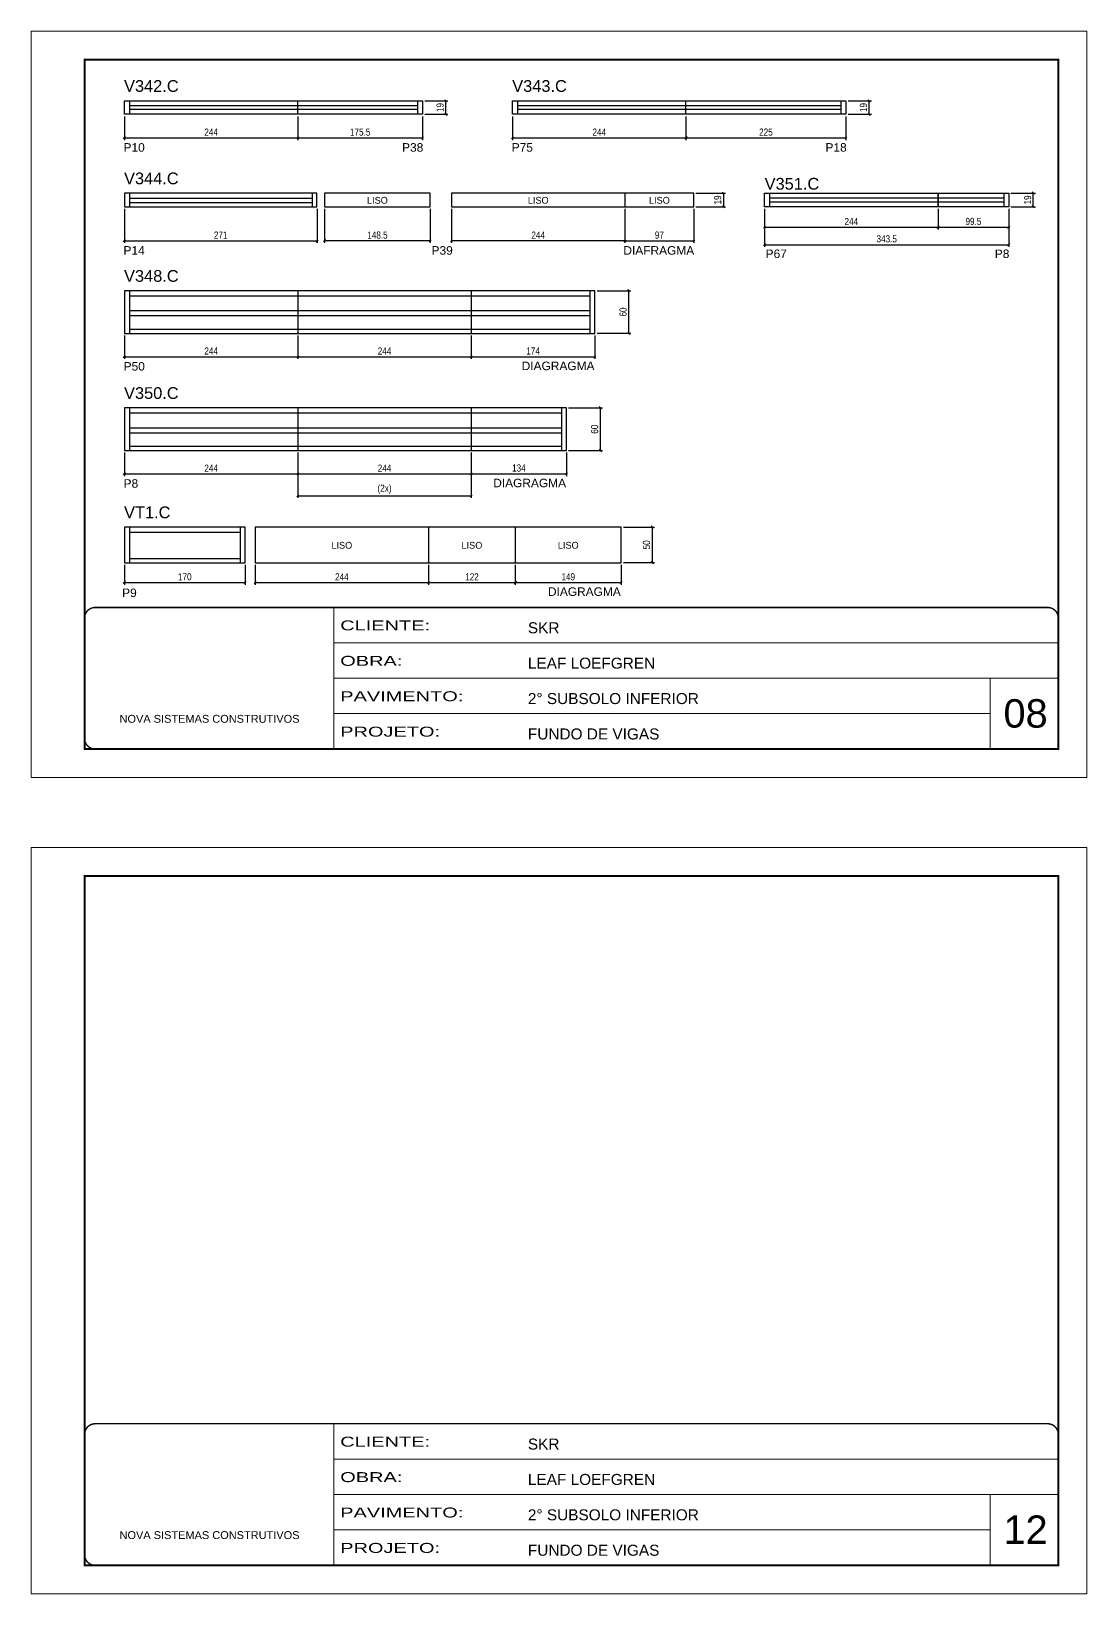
# Model space of a CAD drawing. Header units: millimetres. Extents: x 1959 to 8212, y 239 to 4735.
# Drawn here: x 6727 to 8212, y 1388 to 3587 of the extents above; entities that cross this region are included whole.
import ezdxf
from ezdxf.enums import TextEntityAlignment as Align

# ---------------------------------------------------------------- set-up
doc = ezdxf.new("R2010")
doc.units = ezdxf.units.MM
doc.linetypes.add('CONTINUO', pattern=[0])
doc.linetypes.add('DASHED', pattern=[0.75, 0.5, -0.25])
for name, color, linetype in [('5', 5, 'Continuous'), ('COTA', 241, 'Continuous'), ('NOMENCLATURA', 7, 'Continuous'), ('Painéis', 200, 'Continuous'), ('SARR_2.2x7', 40, 'Continuous')]:
    doc.layers.add(name, color=color, linetype=linetype)
for name, color, linetype, lineweight in [('CARIMBO', 255, 'Continuous', 9), ('Folhas', 255, 'Continuous', 9), ('SARRAFO DE PRESSAO', 251, 'DASHED', 9)]:
    doc.layers.add(name, color=color, linetype=linetype, lineweight=lineweight)
doc.styles.add('ARIAL', font='arial.ttf')
doc.styles.add('COTA TECNICA', font='techl___.ttf', dxfattribs={"height": 10})
doc.styles.add('COTA TECNICA-50', font='techl___.ttf', dxfattribs={"height": 10})
doc.styles.get("Standard").update_dxf_attribs({"font": 'arial.ttf'})
doc.styles.add('Tecnologia', font='')
doc.styles.get('Tecnologia').set_extended_font_data('Forgotten Futurist')
doc.dimstyles.new('COTA PAINEL-50', dxfattribs={"dimtxt": 10, "dimasz": 3, "dimexe": 3, "dimexo": 3, "dimgap": 3, "dimtad": 1, "dimdec": 1, "dimzin": 12, "dimdsep": 46, "dimtxsty": 'COTA TECNICA-50', "dimblk1": 'OBLIQUE', "dimblk2": 'OBLIQUE', "dimsah": 1, "dimcen": 0.9, "dimclrd": 4, "dimclre": 4, "dimclrt": 240, "dimadec": 1, "dimazin": 3, "dimtfac": 1, "dimtdec": 1, "dimtmove": 0, "dimatfit": 3, "dimfxl": 1, "dimtolj": 1, "dimtzin": 12, "dimarcsym": 0})
doc.dimstyles.new('PAINEL', dxfattribs={"dimtxt": 10, "dimasz": 3, "dimexe": 3, "dimexo": 3, "dimgap": 3, "dimtad": 1, "dimdec": 1, "dimzin": 12, "dimdsep": 46, "dimtxsty": 'COTA TECNICA', "dimblk1": 'OBLIQUE', "dimblk2": 'OBLIQUE', "dimsah": 1, "dimcen": 0.9, "dimclrd": 4, "dimclre": 4, "dimclrt": 240, "dimadec": 1, "dimazin": 3, "dimtfac": 1, "dimtdec": 1, "dimtmove": 0, "dimatfit": 3, "dimfxl": 1, "dimtolj": 1, "dimtzin": 12, "dimarcsym": 0})

# ---------------------------------------------------------------- blocks, each defined once
blk = doc.blocks.new('9999999999')
at = {"color": 30, "linetype": 'CONTINUO'}
for p, q in [((98564.6, 34230.2), (98564.6, 34429.4)), ((98564.6, 34379.6), (99584, 34379.6)), ((98564.6, 34329.8), (99488, 34329.8)), ((99584, 34329.8), (99488, 34329.8)), ((99488, 34329.8), (99488, 34230.2)), ((98564.6, 34280), (99488, 34280))]:
    blk.add_line(p, q, dxfattribs=at)
at = {"color": 30, "linetype": 'CONTINUO', "const_width": 2}
blk.add_lwpolyline([(99584, 34230.2), (99584, 34414.4, 0.414214), (99569, 34429.4), (98229, 34429.4, 0.414214), (98214, 34414.4), (98214, 34245.2, 0.414214), (98229, 34230.2), (99584, 34230.2)], format="xyb", dxfattribs=at)
at = {"layer": 'Folhas'}
blk.add_lwpolyline([(98139, 34190.2), (99624, 34190.2), (99624, 35240.2), (98139, 35240.2)], close=True, dxfattribs=at)
at = {"layer": 'Folhas', "color": 30, "const_width": 3}
blk.add_lwpolyline([(98214, 34230.2), (99584, 34230.2), (99584, 35200.2), (98214, 35200.2)], close=True, dxfattribs=at)
at = {"color": 7, "linetype": 'Continuous', "ltscale": 5, "style": 'ARIAL'}
for s, height, p in [('SKR', 15.48, (98837.7, 34393.1)), ('LEAF LOEFGREN', 15.483, (98837.7, 34343.3)), ('2° SUBSOLO INFERIOR', 15.483, (98837.7, 34293.5)), ('NOVA SISTEMAS CONSTRUTIVOS', 11.059, (98263.2, 34267.2)), ('FUNDO DE VIGAS', 15.483, (98837.7, 34243.7))]:
    blk.add_text(s, height=height, dxfattribs=at).set_placement(p)
at = {"layer": 'Folhas', "color": 7, "style": 'Tecnologia', "width": 1.5}
for s, p in [('CLIENTE:', (98573.7, 34397.2)), ('OBRA:', (98573.7, 34347.3)), ('PAVIMENTO:', (98573.7, 34297.5)), ('PROJETO:', (98573.7, 34247.7))]:
    blk.add_text(s, height=14, dxfattribs=at).set_placement(p)
blk = doc.blocks.new('_Oblique')
at = {"color": 0, "linetype": 'ByBlock', "lineweight": -2}
blk.add_line((-0.5, -0.5), (0.5, 0.5), dxfattribs=at)
blk = doc.blocks.new('*D96')
at = {"layer": 'COTA', "color": 4, "linetype": 'ByBlock', "lineweight": -2, "transparency": 16777216}
for p, q in [((6858.3, 3466.8), (6858.3, 3433.6)), ((7102.3, 3466.8), (7102.3, 3433.6)), ((6858.3, 3436.6), (7102.3, 3436.6))]:
    blk.add_line(p, q, dxfattribs=at)
at = {"layer": 'Defpoints', "color": 0, "linetype": 'ByBlock', "transparency": 16777216}
for p in [(6858.3, 3469.8), (7102.3, 3469.8), (7102.3, 3436.6)]:
    blk.add_point(p, dxfattribs=at)
at = {"layer": 'COTA', "color": 4, "linetype": 'ByBlock', "lineweight": -2, "transparency": 16777216, "xscale": 3, "yscale": 3, "zscale": 3, "rotation": 180}
blk.add_blockref('_Oblique', (6858.3, 3436.6), dxfattribs=at)
at = {"layer": 'COTA', "color": 4, "linetype": 'ByBlock', "lineweight": -2, "transparency": 16777216, "xscale": 3, "yscale": 3, "zscale": 3}
blk.add_blockref('_Oblique', (7102.3, 3436.6), dxfattribs=at)
at = {"layer": 'COTA', "color": 240, "linetype": 'ByBlock', "transparency": 16777216, "insert": (6980.3, 3444.7), "char_height": 10, "attachment_point": 5, "style": 'COTA TECNICA-50'}
blk.add_mtext('\\A1;244', dxfattribs=at)
blk = doc.blocks.new('*D97')
at = {"layer": 'COTA', "color": 4, "linetype": 'ByBlock', "lineweight": -2, "transparency": 16777216}
for p, q in [((7102.3, 3466.8), (7102.3, 3433.6)), ((7277.8, 3466.8), (7277.8, 3433.6)), ((7102.3, 3436.6), (7277.8, 3436.6))]:
    blk.add_line(p, q, dxfattribs=at)
at = {"layer": 'Defpoints', "color": 0, "linetype": 'ByBlock', "transparency": 16777216}
for p in [(7102.3, 3469.8), (7277.8, 3469.8), (7277.8, 3436.6)]:
    blk.add_point(p, dxfattribs=at)
at = {"layer": 'COTA', "color": 4, "linetype": 'ByBlock', "lineweight": -2, "transparency": 16777216, "xscale": 3, "yscale": 3, "zscale": 3, "rotation": 180}
blk.add_blockref('_Oblique', (7102.3, 3436.6), dxfattribs=at)
at = {"layer": 'COTA', "color": 4, "linetype": 'ByBlock', "lineweight": -2, "transparency": 16777216, "xscale": 3, "yscale": 3, "zscale": 3}
blk.add_blockref('_Oblique', (7277.8, 3436.6), dxfattribs=at)
at = {"layer": 'COTA', "color": 240, "linetype": 'ByBlock', "transparency": 16777216, "insert": (7190, 3444.7), "char_height": 10, "attachment_point": 5, "style": 'COTA TECNICA-50'}
blk.add_mtext('\\A1;175.5', dxfattribs=at)
blk = doc.blocks.new('*D98')
at = {"layer": 'COTA', "color": 4, "lineweight": -2, "transparency": 16777216}
for p, q in [((7280.8, 3488.8), (7313.5, 3488.8)), ((7310.5, 3469.8), (7310.5, 3488.8)), ((7280.8, 3469.8), (7313.5, 3469.8))]:
    blk.add_line(p, q, dxfattribs=at)
at = {"layer": 'Defpoints', "color": 0, "transparency": 16777216}
for p in [(7277.8, 3488.8), (7310.5, 3488.8), (7277.8, 3469.8)]:
    blk.add_point(p, dxfattribs=at)
at = {"layer": 'COTA', "color": 4, "lineweight": -2, "transparency": 16777216, "xscale": 3, "yscale": 3, "zscale": 3}
for p, rotation in [((7310.5, 3488.8), 90), ((7310.5, 3469.8), 270)]:
    blk.add_blockref('_Oblique', p, dxfattribs=dict(at, rotation=rotation))
at = {"layer": 'COTA', "color": 240, "transparency": 16777216, "insert": (7302.5, 3479.3), "char_height": 10, "attachment_point": 5, "rotation": 90, "style": 'COTA TECNICA'}
blk.add_mtext('\\A1;19', dxfattribs=at)
blk = doc.blocks.new('*D99')
at = {"layer": 'COTA', "color": 4, "linetype": 'ByBlock', "lineweight": -2, "transparency": 16777216}
for p, q in [((7404.4, 3466.8), (7404.4, 3433.6)), ((7648.4, 3466.8), (7648.4, 3433.6)), ((7404.4, 3436.6), (7648.4, 3436.6))]:
    blk.add_line(p, q, dxfattribs=at)
at = {"layer": 'Defpoints', "color": 0, "linetype": 'ByBlock', "transparency": 16777216}
for p in [(7404.4, 3469.8), (7648.4, 3469.8), (7648.4, 3436.6)]:
    blk.add_point(p, dxfattribs=at)
at = {"layer": 'COTA', "color": 4, "linetype": 'ByBlock', "lineweight": -2, "transparency": 16777216, "xscale": 3, "yscale": 3, "zscale": 3, "rotation": 180}
blk.add_blockref('_Oblique', (7404.4, 3436.6), dxfattribs=at)
at = {"layer": 'COTA', "color": 4, "linetype": 'ByBlock', "lineweight": -2, "transparency": 16777216, "xscale": 3, "yscale": 3, "zscale": 3}
blk.add_blockref('_Oblique', (7648.4, 3436.6), dxfattribs=at)
at = {"layer": 'COTA', "color": 240, "linetype": 'ByBlock', "transparency": 16777216, "insert": (7526.4, 3444.7), "char_height": 10, "attachment_point": 5, "style": 'COTA TECNICA-50'}
blk.add_mtext('\\A1;244', dxfattribs=at)
blk = doc.blocks.new('*D100')
at = {"layer": 'COTA', "color": 4, "linetype": 'ByBlock', "lineweight": -2, "transparency": 16777216}
for p, q in [((7648.4, 3466.8), (7648.4, 3433.6)), ((7873.4, 3466.8), (7873.4, 3433.6)), ((7648.4, 3436.6), (7873.4, 3436.6))]:
    blk.add_line(p, q, dxfattribs=at)
at = {"layer": 'Defpoints', "color": 0, "linetype": 'ByBlock', "transparency": 16777216}
for p in [(7648.4, 3469.8), (7873.4, 3469.8), (7873.4, 3436.6)]:
    blk.add_point(p, dxfattribs=at)
at = {"layer": 'COTA', "color": 4, "linetype": 'ByBlock', "lineweight": -2, "transparency": 16777216, "xscale": 3, "yscale": 3, "zscale": 3, "rotation": 180}
blk.add_blockref('_Oblique', (7648.4, 3436.6), dxfattribs=at)
at = {"layer": 'COTA', "color": 4, "linetype": 'ByBlock', "lineweight": -2, "transparency": 16777216, "xscale": 3, "yscale": 3, "zscale": 3}
blk.add_blockref('_Oblique', (7873.4, 3436.6), dxfattribs=at)
at = {"layer": 'COTA', "color": 240, "linetype": 'ByBlock', "transparency": 16777216, "insert": (7760.9, 3444.7), "char_height": 10, "attachment_point": 5, "style": 'COTA TECNICA-50'}
blk.add_mtext('\\A1;225', dxfattribs=at)
blk = doc.blocks.new('*D101')
at = {"layer": 'COTA', "color": 4, "lineweight": -2, "transparency": 16777216}
for p, q in [((7876.4, 3488.8), (7909.2, 3488.8)), ((7906.2, 3469.8), (7906.2, 3488.8)), ((7876.4, 3469.8), (7909.2, 3469.8))]:
    blk.add_line(p, q, dxfattribs=at)
at = {"layer": 'Defpoints', "color": 0, "transparency": 16777216}
for p in [(7873.4, 3488.8), (7906.2, 3488.8), (7873.4, 3469.8)]:
    blk.add_point(p, dxfattribs=at)
at = {"layer": 'COTA', "color": 4, "lineweight": -2, "transparency": 16777216, "xscale": 3, "yscale": 3, "zscale": 3}
for p, rotation in [((7906.2, 3488.8), 90), ((7906.2, 3469.8), 270)]:
    blk.add_blockref('_Oblique', p, dxfattribs=dict(at, rotation=rotation))
at = {"layer": 'COTA', "color": 240, "transparency": 16777216, "insert": (7898.1, 3479.3), "char_height": 10, "attachment_point": 5, "rotation": 90, "style": 'COTA TECNICA'}
blk.add_mtext('\\A1;19', dxfattribs=at)
blk = doc.blocks.new('*D103')
at = {"layer": 'COTA', "color": 4, "linetype": 'ByBlock', "lineweight": -2, "transparency": 16777216}
for p, q in [((6858.3, 3336.8), (6858.3, 3288.7)), ((7129.3, 3336.8), (7129.3, 3288.7)), ((6858.3, 3291.7), (7129.3, 3291.7))]:
    blk.add_line(p, q, dxfattribs=at)
at = {"layer": 'Defpoints', "color": 0, "linetype": 'ByBlock', "transparency": 16777216}
for p in [(6858.3, 3339.8), (7129.3, 3339.8), (7129.3, 3291.7)]:
    blk.add_point(p, dxfattribs=at)
at = {"layer": 'COTA', "color": 4, "linetype": 'ByBlock', "lineweight": -2, "transparency": 16777216, "xscale": 3, "yscale": 3, "zscale": 3, "rotation": 180}
blk.add_blockref('_Oblique', (6858.3, 3291.7), dxfattribs=at)
at = {"layer": 'COTA', "color": 4, "linetype": 'ByBlock', "lineweight": -2, "transparency": 16777216, "xscale": 3, "yscale": 3, "zscale": 3}
blk.add_blockref('_Oblique', (7129.3, 3291.7), dxfattribs=at)
at = {"layer": 'COTA', "color": 240, "linetype": 'ByBlock', "transparency": 16777216, "insert": (6993.8, 3299.8), "char_height": 10, "attachment_point": 5, "style": 'COTA TECNICA-50'}
blk.add_mtext('\\A1;271', dxfattribs=at)
blk = doc.blocks.new('*D102')
at = {"layer": 'COTA', "color": 4, "lineweight": -2, "transparency": 16777216}
for p, q in [((7140, 3336.8), (7140, 3288.7)), ((7288.5, 3336.8), (7288.5, 3288.7)), ((7288.5, 3291.7), (7140, 3291.7))]:
    blk.add_line(p, q, dxfattribs=at)
at = {"layer": 'Defpoints', "color": 0, "transparency": 16777216}
for p in [(7140, 3339.8), (7288.5, 3339.8), (7140, 3291.7)]:
    blk.add_point(p, dxfattribs=at)
at = {"layer": 'COTA', "color": 4, "lineweight": -2, "transparency": 16777216, "xscale": 3, "yscale": 3, "zscale": 3, "rotation": 180}
blk.add_blockref('_Oblique', (7140, 3291.7), dxfattribs=at)
at = {"layer": 'COTA', "color": 4, "lineweight": -2, "transparency": 16777216, "xscale": 3, "yscale": 3, "zscale": 3}
blk.add_blockref('_Oblique', (7288.5, 3291.7), dxfattribs=at)
at = {"layer": 'COTA', "color": 240, "transparency": 16777216, "insert": (7214.3, 3299.8), "char_height": 10, "attachment_point": 5, "style": 'COTA TECNICA'}
blk.add_mtext('\\A1;148.5', dxfattribs=at)
blk = doc.blocks.new('*D104')
at = {"layer": 'COTA', "color": 4, "lineweight": -2, "transparency": 16777216}
for p, q in [((7318.5, 3336.8), (7318.5, 3288.7)), ((7562.5, 3336.8), (7562.5, 3288.7)), ((7562.5, 3291.7), (7318.5, 3291.7))]:
    blk.add_line(p, q, dxfattribs=at)
at = {"layer": 'Defpoints', "color": 0, "transparency": 16777216}
for p in [(7318.5, 3339.8), (7562.5, 3339.8), (7318.5, 3291.7)]:
    blk.add_point(p, dxfattribs=at)
at = {"layer": 'COTA', "color": 4, "lineweight": -2, "transparency": 16777216, "xscale": 3, "yscale": 3, "zscale": 3, "rotation": 180}
blk.add_blockref('_Oblique', (7318.5, 3291.7), dxfattribs=at)
at = {"layer": 'COTA', "color": 4, "lineweight": -2, "transparency": 16777216, "xscale": 3, "yscale": 3, "zscale": 3}
blk.add_blockref('_Oblique', (7562.5, 3291.7), dxfattribs=at)
at = {"layer": 'COTA', "color": 240, "transparency": 16777216, "insert": (7440.5, 3299.8), "char_height": 10, "attachment_point": 5, "style": 'COTA TECNICA'}
blk.add_mtext('\\A1;244', dxfattribs=at)
blk = doc.blocks.new('*D105')
at = {"layer": 'COTA', "color": 4, "lineweight": -2, "transparency": 16777216}
for p, q in [((7562.5, 3336.8), (7562.5, 3288.7)), ((7659.5, 3336.8), (7659.5, 3288.7)), ((7562.5, 3291.7), (7659.5, 3291.7))]:
    blk.add_line(p, q, dxfattribs=at)
at = {"layer": 'Defpoints', "color": 0, "transparency": 16777216}
for p in [(7562.5, 3339.8), (7659.5, 3339.8), (7659.5, 3291.7)]:
    blk.add_point(p, dxfattribs=at)
at = {"layer": 'COTA', "color": 4, "lineweight": -2, "transparency": 16777216, "xscale": 3, "yscale": 3, "zscale": 3, "rotation": 180}
blk.add_blockref('_Oblique', (7562.5, 3291.7), dxfattribs=at)
at = {"layer": 'COTA', "color": 4, "lineweight": -2, "transparency": 16777216, "xscale": 3, "yscale": 3, "zscale": 3}
blk.add_blockref('_Oblique', (7659.5, 3291.7), dxfattribs=at)
at = {"layer": 'COTA', "color": 240, "transparency": 16777216, "insert": (7611, 3299.8), "char_height": 10, "attachment_point": 5, "style": 'COTA TECNICA'}
blk.add_mtext('\\A1;97', dxfattribs=at)
blk = doc.blocks.new('*D106')
at = {"layer": 'COTA', "color": 4, "lineweight": -2, "transparency": 16777216}
for p, q in [((7662.5, 3358.8), (7704.1, 3358.8)), ((7701.1, 3358.8), (7701.1, 3339.8)), ((7662.5, 3339.8), (7704.1, 3339.8))]:
    blk.add_line(p, q, dxfattribs=at)
at = {"layer": 'Defpoints', "color": 0, "transparency": 16777216}
for p in [(7659.5, 3358.8), (7659.5, 3339.8), (7701.1, 3339.8)]:
    blk.add_point(p, dxfattribs=at)
at = {"layer": 'COTA', "color": 4, "lineweight": -2, "transparency": 16777216, "xscale": 3, "yscale": 3, "zscale": 3}
for p, rotation in [((7701.1, 3358.8), 90), ((7701.1, 3339.8), 270)]:
    blk.add_blockref('_Oblique', p, dxfattribs=dict(at, rotation=rotation))
at = {"layer": 'COTA', "color": 240, "transparency": 16777216, "insert": (7693, 3349.3), "char_height": 10, "attachment_point": 5, "rotation": 90, "style": 'COTA TECNICA'}
blk.add_mtext('\\A1;19', dxfattribs=at)
blk = doc.blocks.new('*D109')
at = {"layer": 'COTA', "color": 4, "lineweight": -2, "transparency": 16777216}
for p, q in [((7523.3, 3221.6), (7571, 3221.6)), ((7568, 3161.6), (7568, 3221.6)), ((7523.3, 3161.6), (7571, 3161.6))]:
    blk.add_line(p, q, dxfattribs=at)
at = {"layer": 'Defpoints', "color": 0, "transparency": 16777216}
for p in [(7520.3, 3221.6), (7568, 3221.6), (7520.3, 3161.6)]:
    blk.add_point(p, dxfattribs=at)
at = {"layer": 'COTA', "color": 4, "lineweight": -2, "transparency": 16777216, "xscale": 3, "yscale": 3, "zscale": 3}
for p, rotation in [((7568, 3221.6), 90), ((7568, 3161.6), 270)]:
    blk.add_blockref('_Oblique', p, dxfattribs=dict(at, rotation=rotation))
at = {"layer": 'COTA', "color": 240, "transparency": 16777216, "insert": (7559.9, 3191.6), "char_height": 10, "attachment_point": 5, "rotation": 90, "style": 'COTA TECNICA'}
blk.add_mtext('\\A1;60', dxfattribs=at)
blk = doc.blocks.new('*D110')
at = {"layer": 'COTA', "color": 4, "linetype": 'ByBlock', "lineweight": -2, "transparency": 16777216}
for p, q in [((6858.3, 3158.6), (6858.3, 3125.6)), ((7102.3, 3158.6), (7102.3, 3125.6)), ((6858.3, 3128.6), (7102.3, 3128.6))]:
    blk.add_line(p, q, dxfattribs=at)
at = {"layer": 'Defpoints', "color": 0, "linetype": 'ByBlock', "transparency": 16777216}
for p in [(6858.3, 3161.6), (7102.3, 3161.6), (7102.3, 3128.6)]:
    blk.add_point(p, dxfattribs=at)
at = {"layer": 'COTA', "color": 4, "linetype": 'ByBlock', "lineweight": -2, "transparency": 16777216, "xscale": 3, "yscale": 3, "zscale": 3, "rotation": 180}
blk.add_blockref('_Oblique', (6858.3, 3128.6), dxfattribs=at)
at = {"layer": 'COTA', "color": 4, "linetype": 'ByBlock', "lineweight": -2, "transparency": 16777216, "xscale": 3, "yscale": 3, "zscale": 3}
blk.add_blockref('_Oblique', (7102.3, 3128.6), dxfattribs=at)
at = {"layer": 'COTA', "color": 240, "linetype": 'ByBlock', "transparency": 16777216, "insert": (6980.3, 3136.7), "char_height": 10, "attachment_point": 5, "style": 'COTA TECNICA-50'}
blk.add_mtext('\\A1;244', dxfattribs=at)
blk = doc.blocks.new('*D111')
at = {"layer": 'COTA', "color": 4, "lineweight": -2, "transparency": 16777216}
for p, q in [((7102.3, 3158.6), (7102.3, 3125.6)), ((7346.3, 3158.6), (7346.3, 3125.6)), ((7102.3, 3128.6), (7346.3, 3128.6))]:
    blk.add_line(p, q, dxfattribs=at)
at = {"layer": 'Defpoints', "color": 0, "transparency": 16777216}
for p in [(7102.3, 3161.6), (7346.3, 3161.6), (7346.3, 3128.6)]:
    blk.add_point(p, dxfattribs=at)
at = {"layer": 'COTA', "color": 4, "lineweight": -2, "transparency": 16777216, "xscale": 3, "yscale": 3, "zscale": 3, "rotation": 180}
blk.add_blockref('_Oblique', (7102.3, 3128.6), dxfattribs=at)
at = {"layer": 'COTA', "color": 4, "lineweight": -2, "transparency": 16777216, "xscale": 3, "yscale": 3, "zscale": 3}
blk.add_blockref('_Oblique', (7346.3, 3128.6), dxfattribs=at)
at = {"layer": 'COTA', "color": 240, "transparency": 16777216, "insert": (7224.3, 3136.7), "char_height": 10, "attachment_point": 5, "style": 'COTA TECNICA'}
blk.add_mtext('\\A1;244', dxfattribs=at)
blk = doc.blocks.new('*D112')
at = {"layer": 'COTA', "color": 4, "lineweight": -2, "transparency": 16777216}
for p, q in [((7346.3, 3158.6), (7346.3, 3125.6)), ((7520.3, 3158.6), (7520.3, 3125.6)), ((7346.3, 3128.6), (7520.3, 3128.6))]:
    blk.add_line(p, q, dxfattribs=at)
at = {"layer": 'Defpoints', "color": 0, "transparency": 16777216}
for p in [(7346.3, 3161.6), (7520.3, 3161.6), (7520.3, 3128.6)]:
    blk.add_point(p, dxfattribs=at)
at = {"layer": 'COTA', "color": 4, "lineweight": -2, "transparency": 16777216, "xscale": 3, "yscale": 3, "zscale": 3, "rotation": 180}
blk.add_blockref('_Oblique', (7346.3, 3128.6), dxfattribs=at)
at = {"layer": 'COTA', "color": 4, "lineweight": -2, "transparency": 16777216, "xscale": 3, "yscale": 3, "zscale": 3}
blk.add_blockref('_Oblique', (7520.3, 3128.6), dxfattribs=at)
at = {"layer": 'COTA', "color": 240, "transparency": 16777216, "insert": (7433.3, 3136.7), "char_height": 10, "attachment_point": 5, "style": 'COTA TECNICA'}
blk.add_mtext('\\A1;174', dxfattribs=at)
blk = doc.blocks.new('*D115')
at = {"layer": 'COTA', "color": 4, "lineweight": -2, "transparency": 16777216}
for p, q in [((7483.3, 3056.7), (7531, 3056.7)), ((7528, 2996.7), (7528, 3056.7)), ((7483.3, 2996.7), (7531, 2996.7))]:
    blk.add_line(p, q, dxfattribs=at)
at = {"layer": 'Defpoints', "color": 0, "transparency": 16777216}
for p in [(7480.3, 3056.7), (7528, 3056.7), (7480.3, 2996.7)]:
    blk.add_point(p, dxfattribs=at)
at = {"layer": 'COTA', "color": 4, "lineweight": -2, "transparency": 16777216, "xscale": 3, "yscale": 3, "zscale": 3}
for p, rotation in [((7528, 3056.7), 90), ((7528, 2996.7), 270)]:
    blk.add_blockref('_Oblique', p, dxfattribs=dict(at, rotation=rotation))
at = {"layer": 'COTA', "color": 240, "transparency": 16777216, "insert": (7519.9, 3026.7), "char_height": 10, "attachment_point": 5, "rotation": 90, "style": 'COTA TECNICA'}
blk.add_mtext('\\A1;60', dxfattribs=at)
blk = doc.blocks.new('*D116')
at = {"layer": 'COTA', "color": 4, "linetype": 'ByBlock', "lineweight": -2, "transparency": 16777216}
for p, q in [((6858.3, 2993.7), (6858.3, 2960.8)), ((7102.3, 2993.7), (7102.3, 2960.8)), ((6858.3, 2963.8), (7102.3, 2963.8))]:
    blk.add_line(p, q, dxfattribs=at)
at = {"layer": 'Defpoints', "color": 0, "linetype": 'ByBlock', "transparency": 16777216}
for p in [(6858.3, 2996.7), (7102.3, 2996.7), (7102.3, 2963.8)]:
    blk.add_point(p, dxfattribs=at)
at = {"layer": 'COTA', "color": 4, "linetype": 'ByBlock', "lineweight": -2, "transparency": 16777216, "xscale": 3, "yscale": 3, "zscale": 3, "rotation": 180}
blk.add_blockref('_Oblique', (6858.3, 2963.8), dxfattribs=at)
at = {"layer": 'COTA', "color": 4, "linetype": 'ByBlock', "lineweight": -2, "transparency": 16777216, "xscale": 3, "yscale": 3, "zscale": 3}
blk.add_blockref('_Oblique', (7102.3, 2963.8), dxfattribs=at)
at = {"layer": 'COTA', "color": 240, "linetype": 'ByBlock', "transparency": 16777216, "insert": (6980.3, 2971.8), "char_height": 10, "attachment_point": 5, "style": 'COTA TECNICA-50'}
blk.add_mtext('\\A1;244', dxfattribs=at)
blk = doc.blocks.new('*D117')
at = {"layer": 'COTA', "color": 4, "lineweight": -2, "transparency": 16777216}
for p, q in [((7102.3, 2993.7), (7102.3, 2960.8)), ((7346.3, 2993.7), (7346.3, 2960.8)), ((7102.3, 2963.8), (7346.3, 2963.8))]:
    blk.add_line(p, q, dxfattribs=at)
at = {"layer": 'Defpoints', "color": 0, "transparency": 16777216}
for p in [(7102.3, 2996.7), (7346.3, 2996.7), (7346.3, 2963.8)]:
    blk.add_point(p, dxfattribs=at)
at = {"layer": 'COTA', "color": 4, "lineweight": -2, "transparency": 16777216, "xscale": 3, "yscale": 3, "zscale": 3, "rotation": 180}
blk.add_blockref('_Oblique', (7102.3, 2963.8), dxfattribs=at)
at = {"layer": 'COTA', "color": 4, "lineweight": -2, "transparency": 16777216, "xscale": 3, "yscale": 3, "zscale": 3}
blk.add_blockref('_Oblique', (7346.3, 2963.8), dxfattribs=at)
at = {"layer": 'COTA', "color": 240, "transparency": 16777216, "insert": (7224.3, 2971.8), "char_height": 10, "attachment_point": 5, "style": 'COTA TECNICA'}
blk.add_mtext('\\A1;244', dxfattribs=at)
blk = doc.blocks.new('*D118')
at = {"layer": 'COTA', "color": 4, "lineweight": -2, "transparency": 16777216}
for p, q in [((7346.3, 2993.7), (7346.3, 2960.8)), ((7480.3, 2993.7), (7480.3, 2960.8)), ((7346.3, 2963.8), (7480.3, 2963.8))]:
    blk.add_line(p, q, dxfattribs=at)
at = {"layer": 'Defpoints', "color": 0, "transparency": 16777216}
for p in [(7346.3, 2996.7), (7480.3, 2996.7), (7480.3, 2963.8)]:
    blk.add_point(p, dxfattribs=at)
at = {"layer": 'COTA', "color": 4, "lineweight": -2, "transparency": 16777216, "xscale": 3, "yscale": 3, "zscale": 3, "rotation": 180}
blk.add_blockref('_Oblique', (7346.3, 2963.8), dxfattribs=at)
at = {"layer": 'COTA', "color": 4, "lineweight": -2, "transparency": 16777216, "xscale": 3, "yscale": 3, "zscale": 3}
blk.add_blockref('_Oblique', (7480.3, 2963.8), dxfattribs=at)
at = {"layer": 'COTA', "color": 240, "transparency": 16777216, "insert": (7413.3, 2972), "char_height": 10, "attachment_point": 5, "style": 'COTA TECNICA'}
blk.add_mtext('\\A1;134', dxfattribs=at)
blk = doc.blocks.new('*D119')
at = {"layer": 'COTA', "color": 4, "lineweight": -2, "transparency": 16777216}
for p, q in [((7102.3, 2993.7), (7102.3, 2930)), ((7346.3, 2993.7), (7346.3, 2930)), ((7102.3, 2933), (7346.3, 2933))]:
    blk.add_line(p, q, dxfattribs=at)
at = {"layer": 'Defpoints', "color": 0, "transparency": 16777216}
for p in [(7102.3, 2996.7), (7346.3, 2996.7), (7346.3, 2933)]:
    blk.add_point(p, dxfattribs=at)
at = {"layer": 'COTA', "color": 4, "lineweight": -2, "transparency": 16777216, "xscale": 3, "yscale": 3, "zscale": 3, "rotation": 180}
blk.add_blockref('_Oblique', (7102.3, 2933), dxfattribs=at)
at = {"layer": 'COTA', "color": 4, "lineweight": -2, "transparency": 16777216, "xscale": 3, "yscale": 3, "zscale": 3}
blk.add_blockref('_Oblique', (7346.3, 2933), dxfattribs=at)
at = {"layer": 'COTA', "color": 240, "transparency": 16777216, "insert": (7224.3, 2942.2), "char_height": 10, "attachment_point": 5, "style": 'COTA TECNICA'}
blk.add_mtext('\\A1;(2x)', dxfattribs=at)
blk = doc.blocks.new('*D120')
at = {"layer": 'COTA', "color": 4, "linetype": 'ByBlock', "lineweight": -2, "transparency": 16777216}
for p, q in [((7759, 3336.8), (7759, 3307.9)), ((8003, 3336.8), (8003, 3307.9)), ((7759, 3310.9), (8003, 3310.9))]:
    blk.add_line(p, q, dxfattribs=at)
at = {"layer": 'Defpoints', "color": 0, "linetype": 'ByBlock', "transparency": 16777216}
for p in [(7759, 3339.8), (8003, 3339.8), (8003, 3310.9)]:
    blk.add_point(p, dxfattribs=at)
at = {"layer": 'COTA', "color": 4, "linetype": 'ByBlock', "lineweight": -2, "transparency": 16777216, "xscale": 3, "yscale": 3, "zscale": 3, "rotation": 180}
blk.add_blockref('_Oblique', (7759, 3310.9), dxfattribs=at)
at = {"layer": 'COTA', "color": 4, "linetype": 'ByBlock', "lineweight": -2, "transparency": 16777216, "xscale": 3, "yscale": 3, "zscale": 3}
blk.add_blockref('_Oblique', (8003, 3310.9), dxfattribs=at)
at = {"layer": 'COTA', "color": 240, "linetype": 'ByBlock', "transparency": 16777216, "insert": (7881, 3318.9), "char_height": 10, "attachment_point": 5, "style": 'COTA TECNICA-50'}
blk.add_mtext('\\A1;244', dxfattribs=at)
blk = doc.blocks.new('*D121')
at = {"layer": 'COTA', "color": 4, "linetype": 'ByBlock', "lineweight": -2, "transparency": 16777216}
for p, q in [((8003, 3336.8), (8003, 3307.9)), ((8102.5, 3336.8), (8102.5, 3307.9)), ((8003, 3310.9), (8102.5, 3310.9))]:
    blk.add_line(p, q, dxfattribs=at)
at = {"layer": 'Defpoints', "color": 0, "linetype": 'ByBlock', "transparency": 16777216}
for p in [(8003, 3339.8), (8102.5, 3339.8), (8102.5, 3310.9)]:
    blk.add_point(p, dxfattribs=at)
at = {"layer": 'COTA', "color": 4, "linetype": 'ByBlock', "lineweight": -2, "transparency": 16777216, "xscale": 3, "yscale": 3, "zscale": 3, "rotation": 180}
blk.add_blockref('_Oblique', (8003, 3310.9), dxfattribs=at)
at = {"layer": 'COTA', "color": 4, "linetype": 'ByBlock', "lineweight": -2, "transparency": 16777216, "xscale": 3, "yscale": 3, "zscale": 3}
blk.add_blockref('_Oblique', (8102.5, 3310.9), dxfattribs=at)
at = {"layer": 'COTA', "color": 240, "linetype": 'ByBlock', "transparency": 16777216, "insert": (8052.8, 3319), "char_height": 10, "attachment_point": 5, "style": 'COTA TECNICA-50'}
blk.add_mtext('\\A1;99.5', dxfattribs=at)
blk = doc.blocks.new('*D122')
at = {"layer": 'COTA', "color": 4, "lineweight": -2, "transparency": 16777216}
for p, q in [((7759, 3336.8), (7759, 3283.3)), ((8102.5, 3336.8), (8102.5, 3283.3)), ((7759, 3286.3), (8102.5, 3286.3))]:
    blk.add_line(p, q, dxfattribs=at)
at = {"layer": 'Defpoints', "color": 0, "transparency": 16777216}
for p in [(7759, 3339.8), (8102.5, 3339.8), (8102.5, 3286.3)]:
    blk.add_point(p, dxfattribs=at)
at = {"layer": 'COTA', "color": 4, "lineweight": -2, "transparency": 16777216, "xscale": 3, "yscale": 3, "zscale": 3, "rotation": 180}
blk.add_blockref('_Oblique', (7759, 3286.3), dxfattribs=at)
at = {"layer": 'COTA', "color": 4, "lineweight": -2, "transparency": 16777216, "xscale": 3, "yscale": 3, "zscale": 3}
blk.add_blockref('_Oblique', (8102.5, 3286.3), dxfattribs=at)
at = {"layer": 'COTA', "color": 240, "transparency": 16777216, "insert": (7930.8, 3294.5), "char_height": 10, "attachment_point": 5, "style": 'COTA TECNICA'}
blk.add_mtext('\\A1;343.5', dxfattribs=at)
blk = doc.blocks.new('*D123')
at = {"layer": 'COTA', "color": 4, "lineweight": -2, "transparency": 16777216}
for p, q in [((8105.5, 3358.8), (8140.1, 3358.8)), ((8137.1, 3339.8), (8137.1, 3358.8)), ((8105.5, 3339.8), (8140.1, 3339.8))]:
    blk.add_line(p, q, dxfattribs=at)
at = {"layer": 'Defpoints', "color": 0, "transparency": 16777216}
for p in [(8102.5, 3358.8), (8137.1, 3358.8), (8102.5, 3339.8)]:
    blk.add_point(p, dxfattribs=at)
at = {"layer": 'COTA', "color": 4, "lineweight": -2, "transparency": 16777216, "xscale": 3, "yscale": 3, "zscale": 3}
for p, rotation in [((8137.1, 3358.8), 90), ((8137.1, 3339.8), 270)]:
    blk.add_blockref('_Oblique', p, dxfattribs=dict(at, rotation=rotation))
at = {"layer": 'COTA', "color": 240, "transparency": 16777216, "insert": (8129.1, 3349.3), "char_height": 10, "attachment_point": 5, "rotation": 90, "style": 'COTA TECNICA'}
blk.add_mtext('\\A1;19', dxfattribs=at)
blk = doc.blocks.new('*D124')
at = {"layer": 'COTA', "color": 4, "linetype": 'ByBlock', "lineweight": -2, "transparency": 16777216}
for p, q in [((6858.3, 2835.9), (6858.3, 2807.9)), ((7028.3, 2835.9), (7028.3, 2807.9)), ((6858.3, 2810.9), (7028.3, 2810.9))]:
    blk.add_line(p, q, dxfattribs=at)
at = {"layer": 'Defpoints', "color": 0, "linetype": 'ByBlock', "transparency": 16777216}
for p in [(6858.3, 2838.9), (7028.3, 2838.9), (7028.3, 2810.9)]:
    blk.add_point(p, dxfattribs=at)
at = {"layer": 'COTA', "color": 4, "linetype": 'ByBlock', "lineweight": -2, "transparency": 16777216, "xscale": 3, "yscale": 3, "zscale": 3, "rotation": 180}
blk.add_blockref('_Oblique', (6858.3, 2810.9), dxfattribs=at)
at = {"layer": 'COTA', "color": 4, "linetype": 'ByBlock', "lineweight": -2, "transparency": 16777216, "xscale": 3, "yscale": 3, "zscale": 3}
blk.add_blockref('_Oblique', (7028.3, 2810.9), dxfattribs=at)
at = {"layer": 'COTA', "color": 240, "linetype": 'ByBlock', "transparency": 16777216, "insert": (6943.3, 2819), "char_height": 10, "attachment_point": 5, "style": 'COTA TECNICA-50'}
blk.add_mtext('\\A1;170', dxfattribs=at)
blk = doc.blocks.new('*D125')
at = {"layer": 'COTA', "color": 4, "lineweight": -2, "transparency": 16777216}
for p, q in [((7042.3, 2835.9), (7042.3, 2807.9)), ((7286.3, 2835.9), (7286.3, 2807.9)), ((7042.3, 2810.9), (7286.3, 2810.9))]:
    blk.add_line(p, q, dxfattribs=at)
at = {"layer": 'Defpoints', "color": 0, "transparency": 16777216}
for p in [(7042.3, 2838.9), (7286.3, 2838.9), (7286.3, 2810.9)]:
    blk.add_point(p, dxfattribs=at)
at = {"layer": 'COTA', "color": 4, "lineweight": -2, "transparency": 16777216, "xscale": 3, "yscale": 3, "zscale": 3, "rotation": 180}
blk.add_blockref('_Oblique', (7042.3, 2810.9), dxfattribs=at)
at = {"layer": 'COTA', "color": 4, "lineweight": -2, "transparency": 16777216, "xscale": 3, "yscale": 3, "zscale": 3}
blk.add_blockref('_Oblique', (7286.3, 2810.9), dxfattribs=at)
at = {"layer": 'COTA', "color": 240, "transparency": 16777216, "insert": (7164.3, 2819), "char_height": 10, "attachment_point": 5, "style": 'COTA TECNICA'}
blk.add_mtext('\\A1;244', dxfattribs=at)
blk = doc.blocks.new('*D126')
at = {"layer": 'COTA', "color": 4, "lineweight": -2, "transparency": 16777216}
for p, q in [((7286.3, 2835.9), (7286.3, 2807.9)), ((7408.3, 2835.9), (7408.3, 2807.9)), ((7286.3, 2810.9), (7408.3, 2810.9))]:
    blk.add_line(p, q, dxfattribs=at)
at = {"layer": 'Defpoints', "color": 0, "transparency": 16777216}
for p in [(7286.3, 2838.9), (7408.3, 2838.9), (7408.3, 2810.9)]:
    blk.add_point(p, dxfattribs=at)
at = {"layer": 'COTA', "color": 4, "lineweight": -2, "transparency": 16777216, "xscale": 3, "yscale": 3, "zscale": 3, "rotation": 180}
blk.add_blockref('_Oblique', (7286.3, 2810.9), dxfattribs=at)
at = {"layer": 'COTA', "color": 4, "lineweight": -2, "transparency": 16777216, "xscale": 3, "yscale": 3, "zscale": 3}
blk.add_blockref('_Oblique', (7408.3, 2810.9), dxfattribs=at)
at = {"layer": 'COTA', "color": 240, "transparency": 16777216, "insert": (7347.3, 2818.9), "char_height": 10, "attachment_point": 5, "style": 'COTA TECNICA'}
blk.add_mtext('\\A1;122', dxfattribs=at)
blk = doc.blocks.new('*D127')
at = {"layer": 'COTA', "color": 4, "lineweight": -2, "transparency": 16777216}
for p, q in [((7408.3, 2835.9), (7408.3, 2807.9)), ((7557.3, 2835.9), (7557.3, 2807.9)), ((7408.3, 2810.9), (7557.3, 2810.9))]:
    blk.add_line(p, q, dxfattribs=at)
at = {"layer": 'Defpoints', "color": 0, "transparency": 16777216}
for p in [(7408.3, 2838.9), (7557.3, 2838.9), (7557.3, 2810.9)]:
    blk.add_point(p, dxfattribs=at)
at = {"layer": 'COTA', "color": 4, "lineweight": -2, "transparency": 16777216, "xscale": 3, "yscale": 3, "zscale": 3, "rotation": 180}
blk.add_blockref('_Oblique', (7408.3, 2810.9), dxfattribs=at)
at = {"layer": 'COTA', "color": 4, "lineweight": -2, "transparency": 16777216, "xscale": 3, "yscale": 3, "zscale": 3}
blk.add_blockref('_Oblique', (7557.3, 2810.9), dxfattribs=at)
at = {"layer": 'COTA', "color": 240, "transparency": 16777216, "insert": (7482.8, 2819), "char_height": 10, "attachment_point": 5, "style": 'COTA TECNICA'}
blk.add_mtext('\\A1;149', dxfattribs=at)
blk = doc.blocks.new('*D128')
at = {"layer": 'COTA', "color": 4, "lineweight": -2, "transparency": 16777216}
for p, q in [((7560.3, 2888.9), (7604, 2888.9)), ((7601, 2888.9), (7601, 2838.9)), ((7560.3, 2838.9), (7604, 2838.9))]:
    blk.add_line(p, q, dxfattribs=at)
at = {"layer": 'Defpoints', "color": 0, "transparency": 16777216}
for p in [(7557.3, 2888.9), (7557.3, 2838.9), (7601, 2838.9)]:
    blk.add_point(p, dxfattribs=at)
at = {"layer": 'COTA', "color": 4, "lineweight": -2, "transparency": 16777216, "xscale": 3, "yscale": 3, "zscale": 3}
for p, rotation in [((7601, 2888.9), 90), ((7601, 2838.9), 270)]:
    blk.add_blockref('_Oblique', p, dxfattribs=dict(at, rotation=rotation))
at = {"layer": 'COTA', "color": 240, "transparency": 16777216, "insert": (7592.9, 2863.9), "char_height": 10, "attachment_point": 5, "rotation": 90, "style": 'COTA TECNICA'}
blk.add_mtext('\\A1;50', dxfattribs=at)

msp = doc.modelspace()

# ---------------------------------------------------------------- linework, layer by layer
at = {"layer": 'Painéis', "linetype": 'ByBlock'}
for p, q in [((7102.28, 3469.8), (7102.28, 3488.8)), ((7648.42, 3469.8), (7648.42, 3488.8)), ((7659.54, 3358.79), (7318.54, 3358.79)), ((7318.54, 3358.79), (7318.54, 3339.79)), ((7562.54, 3358.79), (7562.54, 3339.79)), ((7659.54, 3339.79), (7659.54, 3358.79)), ((7318.54, 3339.79), (7659.54, 3339.79)), ((6858.28, 3221.55), (6858.28, 3161.55)), ((7520.28, 3221.55), (6858.28, 3221.55)), ((7102.28, 3221.55), (7102.28, 3161.55)), ((7346.28, 3221.55), (7346.28, 3161.55)), ((7520.28, 3161.55), (7520.28, 3221.55)), ((6858.28, 3161.55), (7520.28, 3161.55)), ((6858.28, 3056.74), (6858.28, 2996.74)), ((7480.28, 3056.74), (6858.28, 3056.74)), ((7102.28, 3056.74), (7102.28, 2996.74)), ((7346.28, 3056.74), (7346.28, 2996.74)), ((7480.28, 2996.74), (7480.28, 3056.74)), ((6858.28, 2996.74), (7480.28, 2996.74)), ((7042.26, 2888.88), (7042.26, 2838.88)), ((7557.26, 2888.88), (7042.26, 2888.88)), ((7286.26, 2888.88), (7286.26, 2838.88)), ((7408.26, 2888.88), (7408.26, 2838.88)), ((7557.26, 2838.88), (7557.26, 2888.88)), ((7042.26, 2838.88), (7557.26, 2838.88))]:
    msp.add_line(p, q, dxfattribs=at)
for points in [[(6858.28, 3488.8), (7277.78, 3488.8), (7277.78, 3469.8), (6858.28, 3469.8)], [(7404.42, 3488.8), (7873.42, 3488.8), (7873.42, 3469.8), (7404.42, 3469.8)], [(6858.28, 3358.79), (6858.28, 3339.79), (7129.28, 3339.79), (7129.28, 3358.79)], [(7140.04, 3339.79), (7288.54, 3339.79), (7288.54, 3358.79), (7140.04, 3358.79)], [(6858.28, 2888.88), (6858.28, 2838.88), (7028.28, 2838.88), (7028.28, 2888.88)]]:
    msp.add_lwpolyline(points, close=True, dxfattribs=at)
at = {"layer": 'Painéis'}
for points in [[(8003.01, 3339.79), (7759.01, 3339.79), (7759.01, 3358.79), (8003.01, 3358.79)], [(8003.01, 3358.79), (8102.51, 3358.79), (8102.51, 3339.79), (8003.01, 3339.79)]]:
    msp.add_lwpolyline(points, close=True, dxfattribs=at)
at = {"layer": 'SARR_2.2x7', "linetype": 'Continuous'}
for p, q in [((6865.28, 3488.8), (6865.28, 3469.8)), ((7102.28, 3481.8), (6865.28, 3481.8)), ((6865.28, 3476.8), (7102.28, 3476.8)), ((7270.78, 3481.8), (7102.28, 3481.8)), ((7102.28, 3476.8), (7270.78, 3476.8)), ((7270.78, 3488.8), (7270.78, 3469.8)), ((7411.42, 3488.8), (7411.42, 3469.8)), ((7648.42, 3481.8), (7411.42, 3481.8)), ((7411.42, 3476.8), (7648.42, 3476.8)), ((7866.42, 3481.8), (7648.42, 3481.8)), ((7648.42, 3476.8), (7866.42, 3476.8)), ((7866.42, 3488.8), (7866.42, 3469.8)), ((6865.28, 3358.79), (6865.28, 3339.79)), ((6865.28, 3351.79), (7122.28, 3351.79)), ((6865.28, 3345.79), (7122.28, 3345.79)), ((7122.28, 3358.79), (7122.28, 3339.79)), ((7766.01, 3358.79), (7766.01, 3339.79)), ((8095.51, 3351.79), (7766.01, 3351.79)), ((7766.01, 3346.79), (8095.51, 3346.79)), ((8095.51, 3358.79), (8095.51, 3339.79)), ((6865.28, 3221.55), (6865.28, 3161.55)), ((6865.28, 3214.55), (7102.28, 3214.55)), ((7102.28, 3214.55), (7346.28, 3214.55)), ((7346.28, 3214.55), (7513.28, 3214.55)), ((7513.28, 3221.55), (7513.28, 3161.55)), ((6865.28, 3193.5), (7102.28, 3193.5)), ((7102.28, 3193.5), (7346.28, 3193.5)), ((7346.28, 3193.5), (7513.28, 3193.5)), ((6865.28, 3186.5), (7102.28, 3186.5)), ((6865.28, 3167.55), (7102.28, 3167.55)), ((7102.28, 3186.5), (7346.28, 3186.5)), ((7102.28, 3167.55), (7346.28, 3167.55)), ((7346.28, 3186.5), (7513.28, 3186.5)), ((7346.28, 3167.55), (7513.28, 3167.55)), ((6865.28, 3056.74), (6865.28, 2996.74)), ((7473.28, 3056.74), (7473.28, 2996.74)), ((6865.28, 3049.74), (7102.28, 3049.74)), ((7102.28, 3049.74), (7346.28, 3049.74)), ((7346.28, 3049.74), (7473.28, 3049.74)), ((6865.28, 3028.68), (7102.28, 3028.68)), ((6865.28, 3021.68), (7102.28, 3021.68)), ((7102.28, 3028.68), (7346.28, 3028.68)), ((7102.28, 3021.68), (7346.28, 3021.68)), ((7346.28, 3028.68), (7473.28, 3028.68)), ((7346.28, 3021.68), (7473.28, 3021.68)), ((6865.28, 3002.74), (7102.28, 3002.74)), ((7102.28, 3002.74), (7346.28, 3002.74)), ((7346.28, 3002.74), (7473.28, 3002.74)), ((6865.28, 2888.88), (6865.28, 2838.88)), ((6865.28, 2881.88), (7021.28, 2881.88)), ((7021.28, 2888.88), (7021.28, 2838.88)), ((6865.28, 2844.88), (7021.28, 2844.88))]:
    msp.add_line(p, q, dxfattribs=at)

# ---------------------------------------------------------------- block references
at = {"layer": 'SARRAFO DE PRESSAO', "color": 6, "linetype": 'ByBlock'}
for p in [(-91411.71, -31653.56), (-91411.71, -32802.14)]:
    msp.add_blockref('9999999999', p, dxfattribs=at)

# ---------------------------------------------------------------- texts
at = {"layer": '5', "linetype": 'Continuous'}
for s, rotation, p in [('P10', 359.99996, (6857.12, 3417.17)), ('P38', 359.99996, (7249.04, 3417.17)), ('P75', 359.99996, (7403.26, 3417.17)), ('P18', 359.99996, (7844.68, 3417.17)), ('P14', 0.00004, (6857.06, 3272.25)), ('P39', 0.00004, (7290.49, 3272.25)), ('DIAFRAGMA', 0.00004, (7560.35, 3272.25)), ('P67', 359.99996, (7760.51, 3267.51)), ('P8', 359.99996, (8082.92, 3267.51)), ('DIAGRAGMA', 0.00004, (7417.25, 3109.8)), ('P50', 0.00004, (6857.24, 3109.12)), ('P8', 0.00004, (6857.24, 2944.3)), ('DIAGRAGMA', 0.00004, (7377.25, 2944.99)), ('P9', 359.99996, (6855.18, 2790.47)), ('DIAGRAGMA', 0.00004, (7454.23, 2792.1))]:
    msp.add_text(s, height=12, rotation=rotation, dxfattribs=at).set_placement(p)
at = {"layer": 'CARIMBO', "style": 'Tecnologia'}
for p in [(7214.29, 3343.96), (7440.54, 3343.96), (7611.04, 3343.96), (7164.26, 2858.54), (7347.26, 2858.53), (7482.76, 2858.57)]:
    msp.add_text('LISO', height=9.599, dxfattribs=at).set_placement(p, align=Align.CENTER)
at = {"layer": 'CARIMBO', "style": 'ARIAL'}
for s, p in [('08', (8095.13, 2606.79)), ('12', (8095.13, 1458.21))]:
    msp.add_text(s, height=40, dxfattribs=at).set_placement(p)
at = {"layer": 'NOMENCLATURA', "linetype": 'Continuous'}
for s, p in [('V342.C', (6857.81, 3501.37)), ('V343.C', (7403.95, 3501.37)), ('V344.C', (6857.81, 3371.36)), ('V351.C', (7759.08, 3363.79)), ('V348.C', (6857.81, 3234.12)), ('V350.C', (6857.81, 3069.3)), ('VT1.C', (6857.81, 2901.44))]:
    msp.add_text(s, height=16.5, dxfattribs=at).set_placement(p)

# ---------------------------------------------------------------- dimensions: what is measured, and where the dimension line sits
at = {"layer": 'COTA'}
for base, p1, p2, picture, middle in [((7310.55, 3488.8), (7277.78, 3469.8), (7277.78, 3488.8), '*D98', (7302.46, 3479.3)), ((7906.19, 3488.8), (7873.42, 3469.8), (7873.42, 3488.8), '*D101', (7898.1, 3479.3)), ((7701.09, 3339.79), (7659.54, 3358.79), (7659.54, 3339.79), '*D106', (7693.01, 3349.29)), ((8137.14, 3358.79), (8102.51, 3339.79), (8102.51, 3358.79), '*D123', (8129.05, 3349.29)), ((7568.02, 3221.55), (7520.28, 3161.55), (7520.28, 3221.55), '*D109', (7559.92, 3191.55)), ((7528.02, 3056.74), (7480.28, 2996.74), (7480.28, 3056.74), '*D115', (7519.92, 3026.74)), ((7600.98, 2838.88), (7557.26, 2888.88), (7557.26, 2838.88), '*D128', (7592.87, 2863.88))]:
    dim = msp.add_linear_dim(base=base, p1=p1, p2=p2, angle=90, dimstyle='PAINEL', dxfattribs=at)
    dim.commit()
    dim.dimension.update_dxf_attribs({"geometry": picture, "text_midpoint": middle})
at = {"layer": 'COTA', "color": 1, "linetype": 'ByBlock'}
for base, p1, p2, picture, middle in [((7102.28, 3436.63), (6858.28, 3469.8), (7102.28, 3469.8), '*D96', (6980.28, 3444.7)), ((7277.78, 3436.63), (7102.28, 3469.8), (7277.78, 3469.8), '*D97', (7190.03, 3444.74)), ((7648.42, 3436.63), (7404.42, 3469.8), (7648.42, 3469.8), '*D99', (7526.42, 3444.7)), ((7873.42, 3436.63), (7648.42, 3469.8), (7873.42, 3469.8), '*D100', (7760.92, 3444.74)), ((7129.28, 3291.71), (6858.28, 3339.79), (7129.28, 3339.79), '*D103', (6993.78, 3299.78)), ((8003.01, 3310.87), (7759.01, 3339.79), (8003.01, 3339.79), '*D120', (7881.01, 3318.94)), ((8102.51, 3310.87), (8003.01, 3339.79), (8102.51, 3339.79), '*D121', (8052.76, 3319.01)), ((7102.28, 3128.58), (6858.28, 3161.55), (7102.28, 3161.55), '*D110', (6980.28, 3136.66)), ((7102.28, 2963.77), (6858.28, 2996.74), (7102.28, 2996.74), '*D116', (6980.28, 2971.84)), ((7028.28, 2810.88), (6858.28, 2838.88), (7028.28, 2838.88), '*D124', (6943.28, 2818.98))]:
    dim = msp.add_linear_dim(base=base, p1=p1, p2=p2, dimstyle='COTA PAINEL-50', override={"dimarcsym": 1}, dxfattribs=at)
    dim.commit()
    dim.dimension.update_dxf_attribs({"geometry": picture, "text_midpoint": middle})
at = {"layer": 'COTA'}
for base, p1, p2, picture, middle in [((7140.04, 3291.71), (7288.54, 3339.79), (7140.04, 3339.79), '*D102', (7214.29, 3299.84)), ((7318.54, 3291.71), (7562.54, 3339.79), (7318.54, 3339.79), '*D104', (7440.54, 3299.78)), ((7659.54, 3291.71), (7562.54, 3339.79), (7659.54, 3339.79), '*D105', (7611.04, 3299.81)), ((8102.51, 3286.29), (7759.01, 3339.79), (8102.51, 3339.79), '*D122', (7930.76, 3294.51)), ((7346.28, 3128.58), (7102.28, 3161.55), (7346.28, 3161.55), '*D111', (7224.28, 3136.66)), ((7520.28, 3128.58), (7346.28, 3161.55), (7520.28, 3161.55), '*D112', (7433.28, 3136.66)), ((7346.28, 2963.77), (7102.28, 2996.74), (7346.28, 2996.74), '*D117', (7224.28, 2971.84)), ((7480.28, 2963.77), (7346.28, 2996.74), (7480.28, 2996.74), '*D118', (7413.28, 2971.99)), ((7286.26, 2810.88), (7042.26, 2838.88), (7286.26, 2838.88), '*D125', (7164.26, 2818.95)), ((7408.26, 2810.88), (7286.26, 2838.88), (7408.26, 2838.88), '*D126', (7347.26, 2818.94))]:
    dim = msp.add_linear_dim(base=base, p1=p1, p2=p2, dimstyle='PAINEL', dxfattribs=at)
    dim.commit()
    dim.dimension.update_dxf_attribs({"geometry": picture, "text_midpoint": middle})
dim = msp.add_linear_dim(base=(7346.28, 2933.01), p1=(7102.28, 2996.74), p2=(7346.28, 2996.74), text='(2x)', dimstyle='PAINEL', dxfattribs=at)
dim.commit()
dim.dimension.update_dxf_attribs({"geometry": '*D119', "text_midpoint": (7224.28, 2942.23)})
dim = msp.add_linear_dim(base=(7557.26, 2810.88), p1=(7408.26, 2838.88), p2=(7557.26, 2838.88), dimstyle='PAINEL', override={"dimtmove": 1}, dxfattribs=at)
dim.commit()
dim.dimension.update_dxf_attribs({"geometry": '*D127', "text_midpoint": (7482.76, 2818.98)})

doc.saveas('drawing.dxf')
